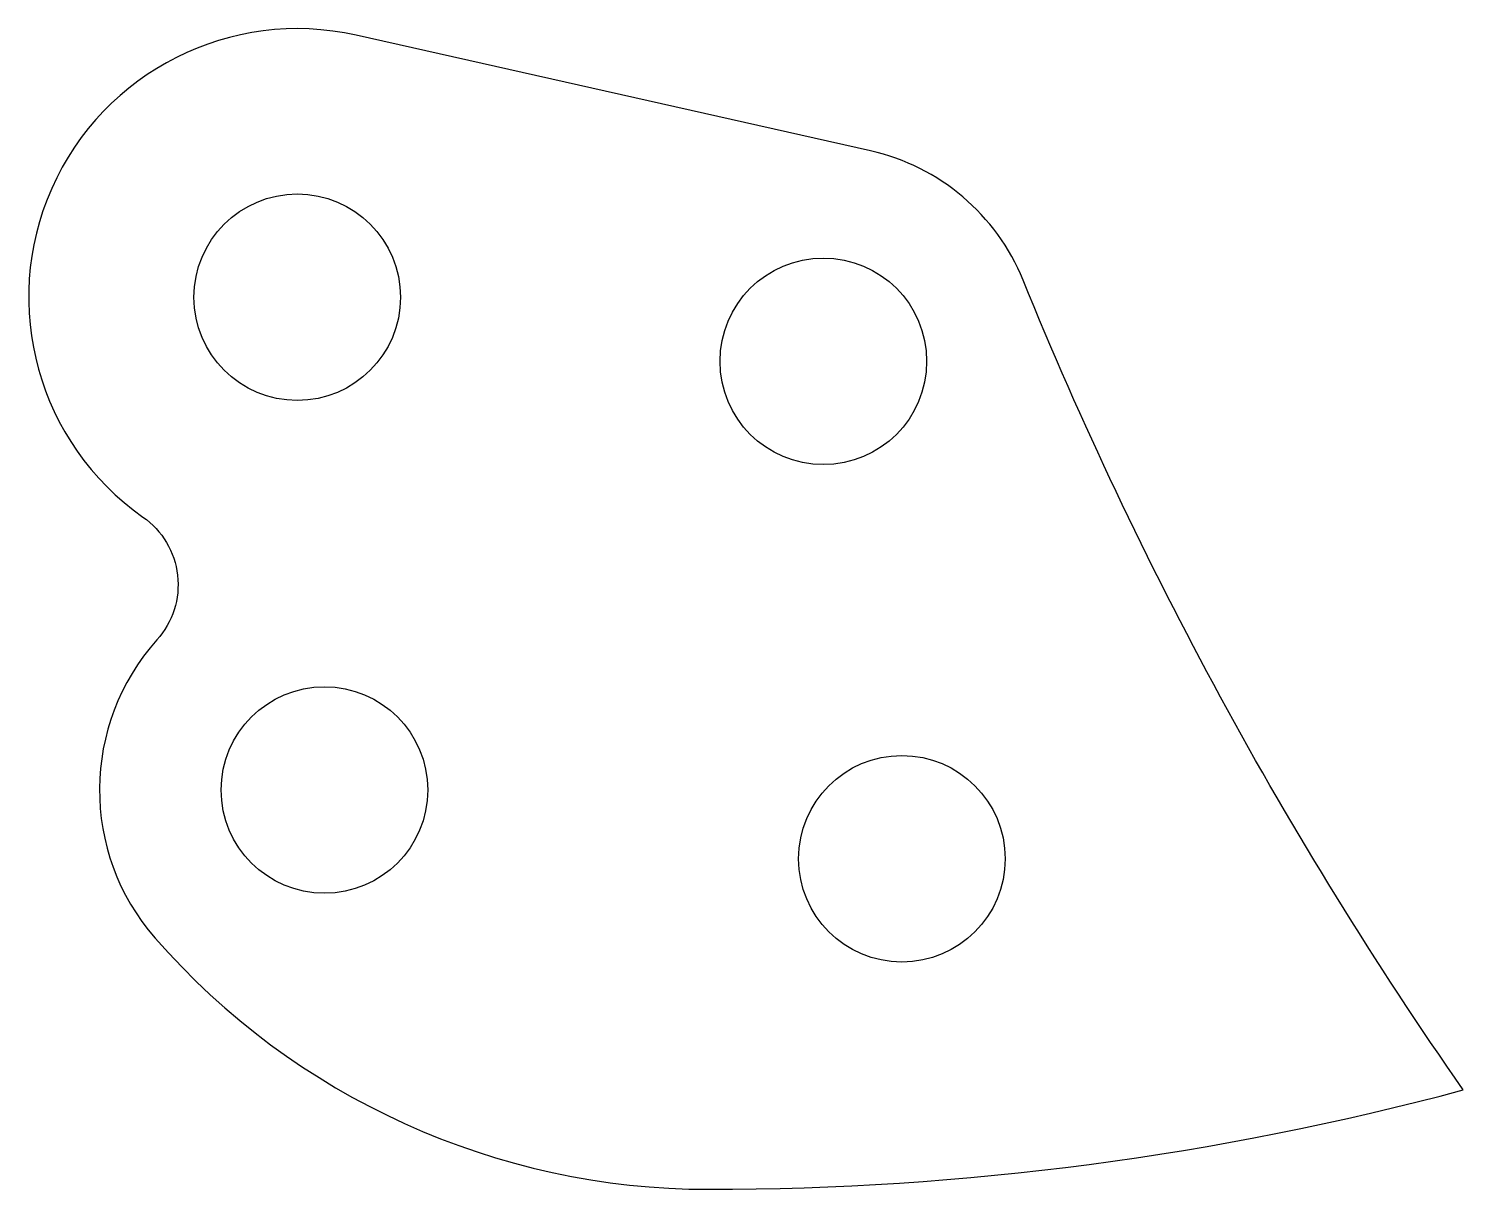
# Model space of a CAD drawing. Header units: inches. Extents: x -0.211 to 0.657, y -1.516 to -0.814.
import ezdxf

# ---------------------------------------------------------------- set-up
doc = ezdxf.new("R2010")
doc.units = ezdxf.units.IN
doc.header["$MEASUREMENT"] = 0

msp = doc.modelspace()

# ---------------------------------------------------------------- linework, layer by layer
msp.add_lwpolyline([(-0.13489, -1.36405, 0.216364), (0.2, -1.51608, 0.065543), (0.6567, -1.45596, -0.055805), (0.39032, -0.96589, 0.245564), (0.29809, -0.88776), (-0.01323, -0.81774, 0.821429), (-0.14226, -1.10928, -0.449461), (-0.13377, -1.18358, 0.379097)], format="xyb", close=True)
for centre in [(-0.04889, -0.97628), (0.26946, -1.01506), (-0.03242, -1.27445), (0.31697, -1.31608)]:
    msp.add_circle(centre, 0.0625)

doc.saveas('drawing.dxf')
